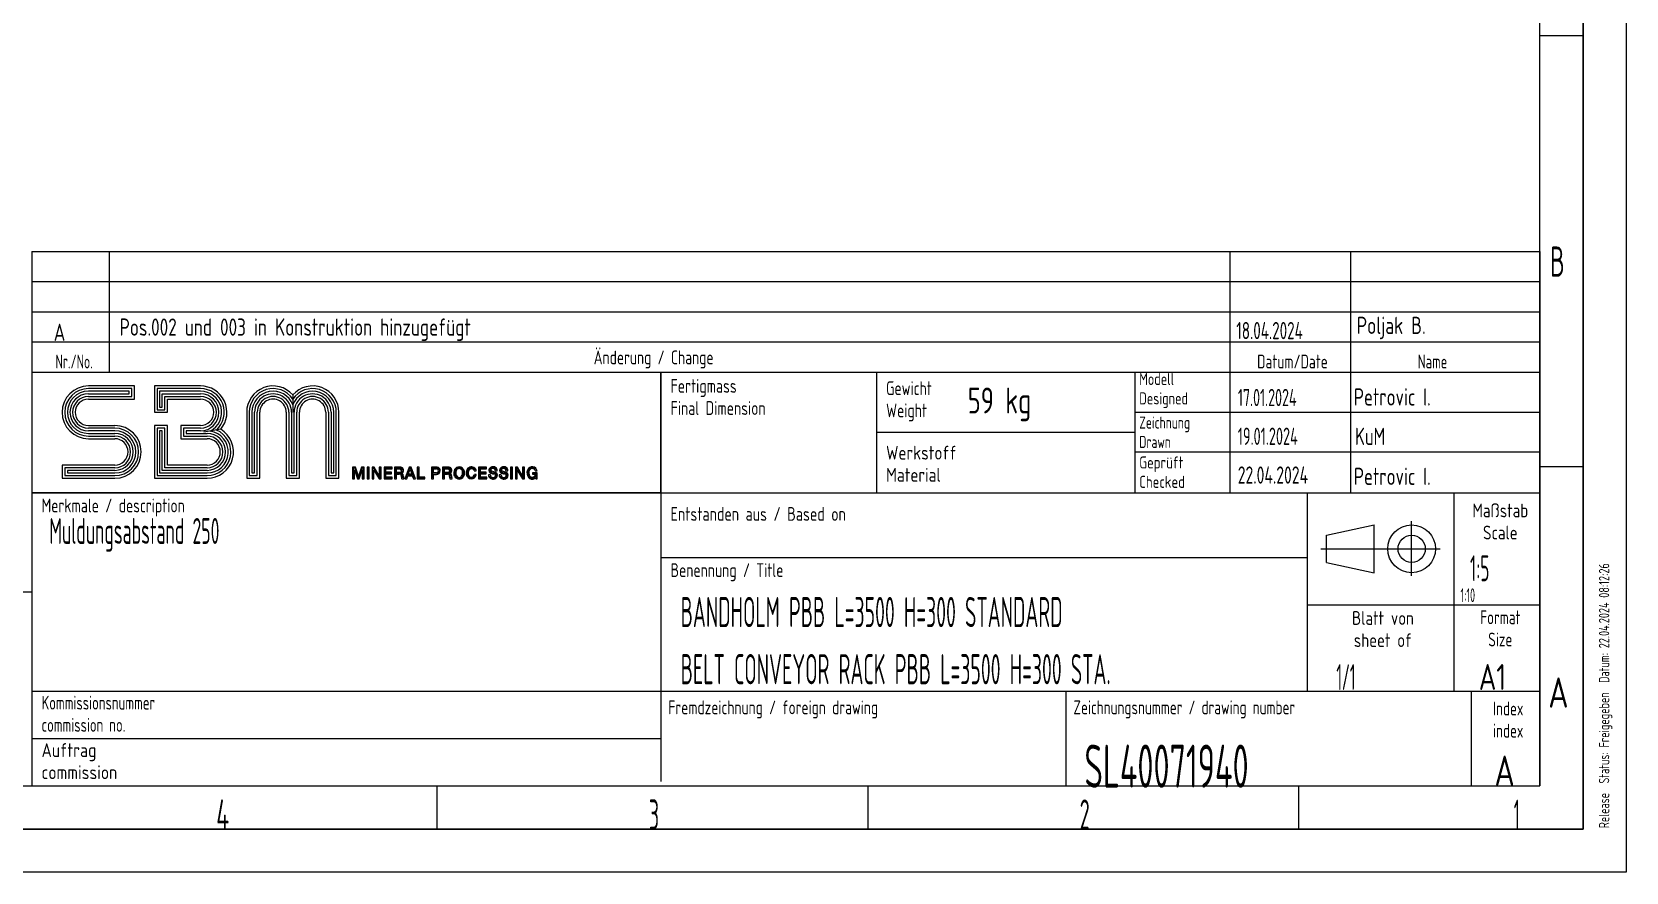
# Model space of a CAD drawing. Header units: millimetres. Extents: x 0 to 841, y 0 to 594.
# Drawn here: x 656 to 841, y 0 to 97.5 of the extents above; entities that cross this region are included whole.
import ezdxf
from ezdxf.lldxf.tags import DXFTag

# ---------------------------------------------------------------- set-up
doc = ezdxf.new("R2010")
doc.units = ezdxf.units.MM
doc.layers.add('1', color=7, linetype='Continuous', true_color=0xffffff)
doc.styles.add('iso-1', font='isocp.shx')
tags = doc.linetypes.add('DASHDOT', pattern=[70, 31, -13, 13, -13]).pattern_tags.tags
tags[10:11] = [DXFTag(74, 4), DXFTag(75, 0), DXFTag(340, '0'), DXFTag(46, 0.0), DXFTag(50, 0.0), DXFTag(44, 0.0), DXFTag(45, 0.0)]
tags[8:9] = [DXFTag(74, 4), DXFTag(75, 0), DXFTag(340, '0'), DXFTag(46, 0.0), DXFTag(50, 0.0), DXFTag(44, 0.0), DXFTag(45, 0.0)]
tags[6:7] = [DXFTag(74, 4), DXFTag(75, 0), DXFTag(340, '0'), DXFTag(46, 0.0), DXFTag(50, 0.0), DXFTag(44, 0.0), DXFTag(45, 0.0)]
tags[4:5] = [DXFTag(74, 4), DXFTag(75, 0), DXFTag(340, '0'), DXFTag(46, 0.0), DXFTag(50, 0.0), DXFTag(44, 0.0), DXFTag(45, 0.0)]

msp = doc.modelspace()

# ---------------------------------------------------------------- linework, layer by layer
at = {"layer": '1', "color": 4, "linetype": 'Continuous', "lineweight": 18}
for p, q in [((841, 594), (841, 0)), ((656, 72), (656, 10)), ((656, 72), (831, 72)), ((831, 72), (831, 10)), ((656, 58), (831, 58)), ((656, 58), (729, 58)), ((656, 58), (656, 44)), ((729, 58), (729, 10.5)), ((729, 44), (729, 58)), ((784, 58), (784, 44)), ((656, 44), (831, 44)), ((729, 44), (656, 44)), ((804, 44), (804, 21)), ((806.216545, 39.083584), (811.759088, 40.271272)), ((806.216545, 35.916415), (806.216545, 39.083584)), ((811.759088, 34.728727), (811.759088, 40.271272)), ((729, 36.5), (804, 36.5)), ((806.216545, 35.916415), (811.759088, 34.728727)), ((631, 32.499999), (656, 32.499999)), ((656, 32.499999), (656, 22.499999)), ((656, 21), (831, 21)), ((776, 21), (776, 10)), ((656, 10), (831, 10)), ((841, 0), (0, 0))]:
    msp.add_line(p, q, dxfattribs=at)
at = {"layer": '1', "color": 4, "linetype": 'Continuous', "lineweight": 25}
for p, q in [((836, 589), (836, 5)), ((836, 5), (20, 5))]:
    msp.add_line(p, q, dxfattribs=at)
at = {"layer": '1', "color": 1, "linetype": 'Continuous', "lineweight": 13}
for p, q in [((831, 10), (831, 584)), ((836, 97), (831, 97)), ((665, 58), (665, 72)), ((795, 72), (795, 44)), ((809, 72), (809, 44)), ((656, 68.5), (831, 68.5)), ((656, 65), (831, 65)), ((656, 61.5), (831, 61.5)), ((754, 58), (754, 44)), ((784, 53.37), (831, 53.37)), ((784, 51), (754, 51)), ((784, 48.74), (831, 48.74)), ((836, 47), (831, 47)), ((821, 44), (821, 21)), ((804, 31), (831, 31)), ((823, 21), (823, 10)), ((656, 15.5), (729, 15.5)), ((25, 10), (831, 10)), ((703, 10), (703, 5)), ((753, 10), (753, 5)), ((803, 10), (803, 5))]:
    msp.add_line(p, q, dxfattribs=at)
at = {"layer": '1', "color": 1, "linetype": 'Continuous', "lineweight": 18}
for p, q in [((667.919862, 56.395881), (662.564862, 56.395881)), ((667.613862, 56.089881), (662.564862, 56.089881)), ((667.307862, 55.783881), (662.564862, 55.783881)), ((667.307862, 55.477881), (667.307862, 55.783881)), ((667.613862, 55.171881), (667.613862, 56.089881)), ((667.919862, 54.865881), (667.919862, 56.395881)), ((670.214862, 56.395881), (670.214862, 53.335881)), ((675.569862, 56.395881), (670.214862, 56.395881)), ((675.569862, 56.089881), (670.520862, 56.089881)), ((670.520862, 56.089881), (670.520862, 53.641881)), ((675.569862, 55.783881), (670.826862, 55.783881)), ((670.826862, 55.783881), (670.826862, 53.947881)), ((662.564862, 55.477882), (667.307862, 55.477881)), ((662.564862, 55.171882), (667.613862, 55.171881)), ((662.564862, 54.865881), (667.919862, 54.865881)), ((670.826862, 53.947881), (671.132862, 53.947881)), ((671.132862, 55.477881), (675.569862, 55.477881)), ((671.132862, 53.947881), (671.132862, 55.477881)), ((671.438862, 55.171881), (675.569862, 55.171881)), ((671.438862, 53.641881), (671.438862, 55.171881)), ((671.744862, 54.865881), (675.569862, 54.865881)), ((671.744862, 53.335881), (671.744862, 54.865881)), ((686.279862, 55.359881), (686.279862, 53.335881)), ((662.564862, 51.805881), (665.624862, 51.805881)), ((670.214862, 53.335881), (671.744862, 53.335881)), ((670.214862, 51.805881), (670.214862, 45.685881)), ((671.744862, 51.805881), (670.214862, 51.805881)), ((670.520862, 53.641881), (671.438862, 53.641881)), ((671.744862, 47.215881), (671.744862, 51.805881)), ((673.274862, 51.805881), (673.274862, 50.275881)), ((675.569862, 51.805881), (673.274862, 51.805881)), ((680.924862, 53.335881), (680.924862, 45.685881)), ((681.230862, 53.335881), (681.230862, 45.991881)), ((681.536862, 53.335881), (681.536862, 46.297881)), ((681.842862, 46.297881), (681.842862, 53.335881)), ((682.148862, 45.991881), (682.148862, 53.335881)), ((682.454862, 45.685881), (682.454862, 53.335881)), ((685.514862, 53.335881), (685.514862, 45.685881)), ((685.820862, 53.335881), (685.820862, 45.991881)), ((686.126862, 53.335881), (686.126862, 46.297881)), ((686.432862, 46.297881), (686.432862, 53.335881)), ((686.738862, 45.991881), (686.738862, 53.335881)), ((687.044862, 45.685881), (687.044862, 53.335881)), ((690.104862, 53.335881), (690.104862, 45.685881)), ((690.410862, 53.335881), (690.410862, 45.991881)), ((690.716862, 53.335881), (690.716862, 46.297881)), ((691.022862, 46.297881), (691.022862, 53.335881)), ((691.328862, 45.991881), (691.328862, 53.335881)), ((691.634862, 45.685881), (691.634862, 53.335881)), ((665.624862, 51.499882), (662.564862, 51.499881)), ((665.624862, 51.193882), (662.564862, 51.193881)), ((662.564862, 50.887882), (665.624862, 50.887881)), ((662.564862, 50.581882), (665.624862, 50.581881)), ((662.564862, 50.275881), (665.624862, 50.275881)), ((670.520862, 51.499881), (670.520862, 45.991881)), ((671.438862, 51.499881), (670.520862, 51.499881)), ((670.826862, 51.193881), (670.826862, 46.297881)), ((671.132862, 51.193881), (670.826862, 51.193881)), ((671.132862, 46.603881), (671.132862, 51.193881)), ((671.438862, 46.909881), (671.438862, 51.499881)), ((673.274862, 50.275881), (676.334862, 50.275881)), ((675.569862, 51.499882), (673.580862, 51.499881)), ((673.580862, 51.499881), (673.580862, 50.581881)), ((673.580862, 50.581881), (676.334862, 50.581881)), ((675.569862, 51.193882), (673.886862, 51.193881)), ((673.886862, 51.193881), (673.886862, 50.887881)), ((673.886862, 50.887881), (676.334862, 50.887881)), ((677.912848, 51.367628), (675.952362, 51.040882)), ((659.504862, 47.215881), (659.504862, 45.685881)), ((665.624862, 47.215881), (659.504862, 47.215881)), ((665.624862, 46.909882), (659.810862, 46.909881)), ((659.810862, 46.909881), (659.810862, 45.991881)), ((665.624862, 46.603882), (660.116862, 46.603881)), ((660.116862, 46.603881), (660.116862, 46.297881)), ((660.116862, 46.297881), (665.624862, 46.297881)), ((670.826862, 46.297881), (676.334862, 46.297881)), ((676.334862, 46.603882), (671.132862, 46.603881)), ((676.334862, 46.909882), (671.438862, 46.909881)), ((676.334862, 47.215881), (671.744862, 47.215881)), ((681.536862, 46.297881), (681.842862, 46.297881)), ((686.126862, 46.297881), (686.432862, 46.297881)), ((690.716862, 46.297881), (691.022862, 46.297881)), ((659.504862, 45.685881), (665.624862, 45.685881)), ((659.810862, 45.991881), (665.624862, 45.991881)), ((670.214862, 45.685881), (676.334862, 45.685881)), ((670.520862, 45.991881), (676.334862, 45.991881)), ((680.924862, 45.685881), (682.454862, 45.685881)), ((681.230862, 45.991881), (682.148862, 45.991881)), ((685.514862, 45.685881), (687.044862, 45.685881)), ((685.820862, 45.991881), (686.738862, 45.991881)), ((690.104862, 45.685881), (691.634862, 45.685881)), ((690.410862, 45.991881), (691.328862, 45.991881))]:
    msp.add_line(p, q, dxfattribs=at)
at = {"layer": '1', "color": 6, "linetype": 'Continuous', "lineweight": 18}
for p, q in [((693.214862, 46.968828), (693.214862, 45.625881)), ((693.539407, 46.968828), (693.214862, 46.968828)), ((693.326774, 46.903828), (693.456997, 46.903828)), ((693.326774, 45.690881), (693.326774, 46.903828)), ((693.438686, 46.655474), (693.796805, 45.625881)), ((693.438686, 45.625881), (693.438686, 46.655474)), ((693.456997, 46.903828), (693.874403, 45.690881)), ((693.897526, 45.916853), (693.539407, 46.968828)), ((694.244454, 46.968828), (693.897526, 45.916853)), ((693.916146, 45.690881), (694.3271, 46.903828)), ((693.987056, 45.625881), (694.345175, 46.655474)), ((694.557808, 46.968828), (694.244454, 46.968828)), ((694.3271, 46.903828), (694.451492, 46.903828)), ((694.345175, 46.655474), (694.345175, 45.625881)), ((694.451492, 46.903828), (694.451492, 45.690881)), ((694.557808, 45.625881), (694.557808, 46.968828)), ((695.128561, 46.968828), (694.904737, 46.968828)), ((694.904737, 46.968828), (694.904737, 45.625881)), ((695.016649, 45.690881), (695.016649, 46.903828)), ((695.128561, 45.625881), (695.128561, 46.968828)), ((695.475489, 46.968828), (695.475489, 45.625881)), ((695.710504, 46.968828), (695.475489, 46.968828)), ((695.581806, 46.903828), (695.630512, 46.903828)), ((695.581806, 45.690881), (695.581806, 46.903828)), ((695.630512, 46.903828), (696.356932, 45.690881)), ((695.688123, 46.610709), (696.281257, 45.625881)), ((695.688123, 45.625881), (695.688123, 46.610709)), ((696.303639, 45.972809), (695.710504, 46.968828)), ((696.303639, 46.968828), (696.303639, 45.972809)), ((696.516272, 46.968828), (696.303639, 46.968828)), ((696.409956, 45.690881), (696.409956, 46.903828)), ((696.516272, 45.625881), (696.516272, 46.968828)), ((696.863201, 46.968828), (696.863201, 45.625881)), ((697.792072, 46.968828), (696.863201, 46.968828)), ((696.975113, 46.868107), (696.975113, 45.726602)), ((697.727072, 46.868107), (696.975113, 46.868107)), ((696.975113, 46.314142), (697.671116, 46.314142)), ((697.087025, 46.767386), (697.792072, 46.767386)), ((697.087025, 46.409267), (697.087025, 46.767386)), ((697.736116, 46.409267), (697.087025, 46.409267)), ((697.736116, 46.219017), (697.736116, 46.409267)), ((697.792072, 46.767386), (697.792072, 46.968828)), ((698.071852, 46.968828), (698.071852, 45.625881)), ((698.687369, 46.968828), (698.071852, 46.968828)), ((698.183764, 46.868107), (698.183764, 45.726602)), ((698.183764, 46.868107), (698.686, 46.868107)), ((698.784655, 46.263781), (698.183764, 46.263781)), ((698.295677, 46.353311), (698.295677, 46.778577)), ((698.295677, 46.778577), (698.664988, 46.778577)), ((698.676179, 46.353311), (698.295677, 46.353311)), ((698.700766, 46.35424), (698.676179, 46.353311)), ((698.740282, 46.967328), (698.687369, 46.968828)), ((698.9245, 46.261095), (698.911194, 46.263782)), ((699.772919, 46.968828), (699.269313, 45.625881)), ((699.423685, 45.726602), (699.833553, 46.868107)), ((699.683389, 46.163061), (699.884831, 46.733812)), ((700.007934, 46.968828), (699.772919, 46.968828)), ((699.833553, 46.868107), (699.941189, 46.868107)), ((699.884831, 46.733812), (700.086272, 46.163061)), ((699.941189, 46.868107), (700.356618, 45.726602)), ((700.511539, 45.625881), (700.007934, 46.968828)), ((700.70179, 46.968828), (700.70179, 45.625881)), ((700.925614, 46.968828), (700.70179, 46.968828)), ((700.813702, 46.868107), (700.813702, 45.726602)), ((700.925614, 45.827323), (700.925614, 46.968828)), ((702.391664, 46.968828), (702.391664, 45.625881)), ((702.962417, 46.968828), (702.391664, 46.968828)), ((702.503576, 46.868107), (703.005812, 46.868107)), ((702.503576, 46.868107), (702.503576, 45.726602)), ((703.005812, 46.263781), (702.503576, 46.263781)), ((702.615489, 46.778577), (702.951225, 46.778577)), ((702.615489, 46.330928), (702.615489, 46.778577)), ((702.951225, 46.330928), (702.615489, 46.330928)), ((702.970396, 46.331634), (702.951225, 46.330928)), ((703.028244, 46.966053), (702.962417, 46.968828)), ((703.667463, 46.968828), (703.667463, 45.625881)), ((704.282981, 46.968828), (703.667463, 46.968828)), ((703.779376, 46.868107), (704.281611, 46.868107)), ((703.779376, 46.868107), (703.779376, 45.726602)), ((704.380266, 46.263781), (703.779376, 46.263781)), ((703.891288, 46.353311), (703.891288, 46.778577)), ((703.891288, 46.778577), (704.260599, 46.778577)), ((704.27179, 46.353311), (703.891288, 46.353311)), ((704.296377, 46.35424), (704.27179, 46.353311)), ((704.335893, 46.967328), (704.282981, 46.968828)), ((704.520112, 46.261095), (704.506805, 46.263782)), ((707.33118, 46.570488), (707.338185, 46.543562)), ((707.338185, 46.543562), (707.562009, 46.543562)), ((707.841789, 46.968828), (707.841789, 45.625881)), ((708.77066, 46.968828), (707.841789, 46.968828)), ((707.953702, 46.868107), (707.953702, 45.726602)), ((708.70566, 46.868107), (707.953702, 46.868107)), ((707.953702, 46.314142), (708.649705, 46.314142)), ((708.065614, 46.767386), (708.77066, 46.767386)), ((708.065614, 46.409267), (708.065614, 46.767386)), ((708.714705, 46.409267), (708.065614, 46.409267)), ((708.714705, 46.219017), (708.714705, 46.409267)), ((708.77066, 46.767386), (708.77066, 46.968828)), ((709.774704, 46.598153), (709.777871, 46.565944)), ((709.777871, 46.565944), (710.001696, 46.565944)), ((709.870891, 46.677944), (709.872073, 46.677944)), ((711.01693, 46.598153), (711.020097, 46.565944)), ((711.020097, 46.565944), (711.243922, 46.565944)), ((711.113117, 46.677944), (711.114299, 46.677944)), ((711.546084, 46.968828), (711.546084, 45.625881)), ((711.769909, 46.968828), (711.546084, 46.968828)), ((711.657996, 45.690881), (711.657996, 46.903828)), ((711.769909, 45.625881), (711.769909, 46.968828)), ((712.116836, 46.968828), (712.116836, 45.625881)), ((712.351851, 46.968828), (712.116836, 46.968828)), ((712.223153, 46.903828), (712.271859, 46.903828)), ((712.223153, 45.690881), (712.223153, 46.903828)), ((712.271859, 46.903828), (712.99828, 45.690881)), ((712.32947, 45.625881), (712.32947, 46.610709)), ((712.32947, 46.610709), (712.922604, 45.625881)), ((712.944986, 45.972809), (712.351851, 46.968828)), ((712.944986, 46.968828), (712.944986, 45.972809)), ((713.15762, 46.968828), (712.944986, 46.968828)), ((713.051303, 45.690881), (713.051303, 46.903828)), ((713.15762, 45.625881), (713.15762, 46.968828)), ((714.086492, 46.330928), (714.086492, 46.151869)), ((714.634862, 46.330928), (714.086492, 46.330928)), ((714.394295, 46.574181), (714.399846, 46.543562)), ((714.399846, 46.543562), (714.623671, 46.543562)), ((714.634862, 45.625881), (714.634862, 46.330928)), ((693.214862, 45.625881), (693.438686, 45.625881)), ((693.796805, 45.625881), (693.987056, 45.625881)), ((693.874403, 45.690881), (693.916146, 45.690881)), ((694.345175, 45.625881), (694.557808, 45.625881)), ((694.904737, 45.625881), (695.128561, 45.625881)), ((695.475489, 45.625881), (695.688123, 45.625881)), ((696.281257, 45.625881), (696.516272, 45.625881)), ((696.356932, 45.690881), (696.409956, 45.690881)), ((696.863201, 45.625881), (697.803263, 45.625881)), ((696.975113, 45.726602), (697.727072, 45.726602)), ((697.087025, 46.219017), (697.736116, 46.219017)), ((697.087025, 45.827323), (697.087025, 46.219017)), ((697.803263, 45.827323), (697.087025, 45.827323)), ((697.803263, 45.625881), (697.803263, 45.827323)), ((698.071852, 45.625881), (698.295677, 45.625881)), ((698.295677, 46.174252), (698.631413, 46.174252)), ((698.295677, 45.625881), (698.295677, 46.174252)), ((698.916521, 45.636681), (698.922385, 45.625881)), ((698.922385, 45.625881), (699.168592, 45.625881)), ((699.269313, 45.625881), (699.50433, 45.625881)), ((699.50433, 45.625881), (699.627432, 45.984001)), ((699.548253, 46.073531), (700.23036, 46.073531)), ((699.627432, 45.984001), (700.142229, 45.984001)), ((700.086272, 46.163061), (699.683389, 46.163061)), ((700.142229, 45.984001), (700.265332, 45.625881)), ((700.265332, 45.625881), (700.511539, 45.625881)), ((700.70179, 45.625881), (701.585896, 45.625881)), ((700.813702, 45.726602), (701.473896, 45.726602)), ((701.585896, 45.827323), (700.925614, 45.827323)), ((701.585896, 45.625881), (701.585896, 45.827323)), ((702.391664, 45.625881), (702.615489, 45.625881)), ((702.615489, 46.140678), (702.962417, 46.140678)), ((702.615489, 45.625881), (702.615489, 46.140678)), ((703.667463, 45.625881), (703.891288, 45.625881)), ((703.891288, 46.174252), (704.227025, 46.174252)), ((703.891288, 45.625881), (703.891288, 46.174252)), ((704.512132, 45.636681), (704.517997, 45.625881)), ((704.517997, 45.625881), (704.764203, 45.625881)), ((707.562009, 46.140678), (707.349376, 46.140678)), ((707.55751, 46.081107), (707.562009, 46.140678)), ((707.841789, 45.625881), (708.781852, 45.625881)), ((707.953702, 45.726602), (708.70566, 45.726602)), ((708.065614, 46.219017), (708.714705, 46.219017)), ((708.065614, 45.827323), (708.065614, 46.219017)), ((708.781852, 45.827323), (708.065614, 45.827323)), ((708.781852, 45.625881), (708.781852, 45.827323)), ((709.207119, 46.073531), (708.983294, 46.073531)), ((709.208843, 46.03529), (709.207119, 46.073531)), ((710.449345, 46.073531), (710.22552, 46.073531)), ((710.451068, 46.03529), (710.449345, 46.073531)), ((711.546084, 45.625881), (711.769909, 45.625881)), ((712.116836, 45.625881), (712.32947, 45.625881)), ((712.922604, 45.625881), (713.15762, 45.625881)), ((712.99828, 45.690881), (713.051303, 45.690881)), ((714.086492, 46.151869), (714.43342, 46.151869)), ((714.522862, 46.218928), (714.198492, 46.218928)), ((714.432893, 45.756517), (714.455802, 45.782559)), ((714.455802, 45.782559), (714.489377, 45.625881)), ((714.489377, 45.625881), (714.634862, 45.625881)), ((714.522862, 46.022527), (714.522862, 46.218928)), ((714.522862, 46.022527), (714.550477, 45.696614))]:
    msp.add_line(p, q, dxfattribs=at)
at = {"layer": '1', "color": 1, "linetype": 'DASHDOT', "lineweight": 13}
for p, q in [((816.113945, 34.383238), (816.113945, 40.725555)), ((805.573138, 37.5), (819.426862, 37.5))]:
    msp.add_line(p, q, dxfattribs=at)
at = {"layer": '1', "color": 4, "linetype": 'Continuous', "lineweight": 18}
for radius in [2.771272, 1.583584]:
    msp.add_circle((816.113945, 37.5), radius, dxfattribs=at)
at = {"layer": '1', "color": 1, "linetype": 'Continuous', "lineweight": 18}
for centre, radius, start, end in [((662.564862, 53.335881), 3.06, 90, 270), ((662.564862, 53.335881), 2.754, 90, 270), ((662.564862, 53.335881), 2.448, 90, 270), ((675.569862, 53.335881), 3.060001, 319.967672, 90), ((675.569862, 53.335881), 2.754, 311.808807, 90), ((675.569862, 53.335881), 2.448, 297.577827, 90), ((683.984862, 53.335881), 3.06, 41.409621, 180.000008), ((683.984862, 53.335881), 2.754, 33.557308, 180.000009), ((683.984862, 53.335881), 2.448, 20.364127, 180.00001), ((688.574862, 53.335881), 3.06, 359.999992, 138.590379), ((688.574862, 53.335881), 2.754, 359.999991, 146.442692), ((688.574862, 53.335881), 2.448, 359.99999, 159.635873), ((662.564862, 53.335881), 2.142, 90, 270), ((662.564862, 53.335881), 1.836, 90, 270), ((662.564862, 53.335881), 1.53, 90, 270), ((675.569862, 53.335881), 2.142, 270, 90), ((675.569862, 53.335881), 1.836, 270, 90), ((675.569862, 53.335881), 1.53, 270, 90), ((683.984862, 53.335881), 2.142, 359.999989, 180.000011), ((683.984862, 53.335881), 1.836, 359.999987, 180.000013), ((683.984862, 53.335881), 1.53, 359.999984, 180.000016), ((688.574862, 53.335881), 2.142, 359.999989, 180.000011), ((688.574862, 53.335881), 1.836, 359.999987, 180.000013), ((688.574862, 53.335881), 1.53, 359.999984, 180.000016), ((665.624862, 48.745881), 3.06, 270, 90), ((665.624862, 48.745881), 2.754, 270, 90), ((665.624862, 48.745881), 2.448, 270, 90), ((665.624862, 48.745881), 2.142, 270, 90), ((665.624862, 48.745881), 1.836, 270, 90), ((665.624862, 48.745881), 1.53, 270, 90), ((676.334862, 48.745881), 3.06, 270, 58.956963), ((676.334862, 48.745881), 2.754, 270, 67.11584), ((676.334862, 48.745881), 2.448, 270, 81.346823), ((676.334862, 48.745881), 2.142, 270, 90), ((676.334862, 48.745881), 1.836, 270, 90), ((676.334862, 48.745881), 1.53, 270, 90)]:
    msp.add_arc(centre, radius, start, end, dxfattribs=at)
at = {"layer": '1', "color": 6, "linetype": 'Continuous', "lineweight": 18}
for centre, radius, start, end in [((698.666764, 46.555665), 0.22292, 4.90047, 90.456712), ((698.686, 46.565944), 0.302163, 270, 90), ((698.686, 46.557314), 0.203614, 274.158165, 4.900396), ((698.699925, 46.265163), 0.703326, 82.534678, 86.710275), ((698.735327, 45.997456), 0.270854, 352.068829, 79.506839), ((698.714715, 46.378037), 0.589488, 77.553632, 82.534639), ((698.727288, 46.435), 0.531154, 72.022888, 77.55366), ((698.768213, 46.561127), 0.398553, 64.656433, 72.022831), ((698.821227, 46.531664), 0.282587, 288.564292, 298.953015), ((698.875915, 46.071168), 0.196041, 64.418997, 75.650637), ((698.78634, 46.599398), 0.356206, 56.408689, 64.65637), ((698.80595, 46.55928), 0.314147, 298.952893, 308.302861), ((698.811077, 46.636642), 0.311495, 46.98213, 56.408713), ((698.813812, 46.549325), 0.301462, 308.302925, 318.043744), ((698.826185, 46.652834), 0.28935, 36.830943, 46.982128), ((698.808752, 46.553874), 0.308266, 318.04373, 327.570575), ((698.823805, 46.651051), 0.292324, 26.782326, 36.830891), ((698.804918, 46.55631), 0.312808, 327.570525, 336.956617), ((698.79364, 46.635825), 0.326113, 17.778827, 26.7823), ((698.75749, 46.576485), 0.364349, 336.956592, 345.019576), ((698.736126, 46.617383), 0.386512, 10.177846, 17.778807), ((698.72665, 46.584737), 0.396273, 345.01957, 352.428526), ((698.675652, 46.606526), 0.447953, 3.623645, 10.177876), ((698.627378, 46.597932), 0.496419, 352.428561, 358.345746), ((698.567332, 46.599666), 0.556489, 358.34575, 3.623632), ((702.952857, 46.553731), 0.224852, 2.463748, 90.415858), ((702.964649, 46.570604), 0.429932, 269.702554, 355.361161), ((702.954985, 46.553823), 0.222723, 273.96656, 2.463728), ((703.005812, 46.565944), 0.302163, 270, 90), ((702.995184, 46.568127), 0.399296, 355.361113, 85.250993), ((704.262375, 46.555665), 0.22292, 4.900469, 90.456692), ((704.281611, 46.565944), 0.302163, 270, 90), ((704.281611, 46.557314), 0.203614, 274.158187, 4.900394), ((704.295536, 46.265163), 0.703327, 82.534681, 86.710269), ((704.330939, 45.997456), 0.270854, 352.068829, 79.506839), ((704.310327, 46.378037), 0.589488, 77.553625, 82.534631), ((704.322899, 46.435), 0.531154, 72.02285, 77.553651), ((704.363825, 46.561127), 0.398554, 64.656306, 72.022821), ((704.416838, 46.531664), 0.282587, 288.564307, 298.953029), ((704.471526, 46.071168), 0.196041, 64.41909, 75.650615), ((704.381952, 46.599398), 0.356206, 56.408719, 64.656359), ((704.401561, 46.55928), 0.314146, 298.952985, 308.302872), ((704.406688, 46.636642), 0.311495, 46.98224, 56.408701), ((704.409423, 46.549325), 0.301462, 308.302937, 318.043753), ((704.421796, 46.652834), 0.28935, 36.830934, 46.982247), ((704.404363, 46.553874), 0.308266, 318.043739, 327.570582), ((704.419416, 46.651051), 0.292324, 26.782319, 36.830882), ((704.40053, 46.55631), 0.312808, 327.570533, 336.956622), ((704.389252, 46.635825), 0.326113, 17.778823, 26.782294), ((704.353101, 46.576485), 0.364349, 336.956597, 345.019579), ((704.331737, 46.617383), 0.386512, 10.177844, 17.778803), ((704.322262, 46.584737), 0.396273, 345.019573, 352.428527), ((704.271263, 46.606526), 0.447953, 3.623645, 10.177874), ((704.222989, 46.597932), 0.496418, 352.428548, 358.345746), ((704.162944, 46.599666), 0.556489, 358.345753, 3.623631), ((705.781578, 46.28939), 0.837773, 150.566579, 195.604998), ((705.567936, 46.409934), 0.59247, 90.022596, 150.566604), ((705.810246, 46.324441), 0.743412, 157.611363, 222.727993), ((705.5892, 46.415499), 0.504344, 125.221075, 157.611363), ((705.810246, 46.324441), 0.631414, 157.611323, 222.727734), ((705.5892, 46.4155), 0.392346, 125.220168, 157.611363), ((705.567533, 46.446189), 0.466777, 89.703493, 125.221075), ((705.567535, 46.446189), 0.354779, 89.606455, 125.220162), ((705.570944, 46.365197), 0.637217, 14.224677, 90.291435), ((705.572894, 46.392927), 0.520041, 14.23101, 90.324467), ((705.572894, 46.392928), 0.408043, 14.231293, 90.410317), ((705.310181, 46.326299), 0.679073, 323.792839, 14.231262), ((705.310181, 46.326299), 0.791071, 323.792796, 14.23101), ((705.409004, 46.324145), 0.80428, 316.557223, 14.224656), ((707.288345, 46.298389), 0.890504, 157.365114, 189.91342), ((707.009041, 46.414851), 0.587892, 109.655152, 157.36512), ((707.288345, 46.29839), 0.778504, 157.365127, 189.913531), ((707.009041, 46.414852), 0.475892, 117.545944, 157.365127), ((707.215741, 46.272512), 0.59743, 132.33349, 212.72253), ((707.027128, 46.479552), 0.429358, 39.622044, 123.690569), ((707.019119, 46.386635), 0.617854, 62.62372, 109.655096), ((707.027128, 46.479552), 0.317358, 16.65011, 132.333462), ((707.081794, 46.50767), 0.481555, 4.274441, 62.623689), ((707.081794, 46.50767), 0.369555, 23.590063, 41.669431), ((709.401069, 46.597843), 0.375972, 140.530404, 182.894662), ((709.345345, 46.595025), 0.320177, 182.89473, 231.830122), ((709.522128, 46.498157), 0.532792, 74.08781, 140.530392), ((709.401069, 46.597842), 0.263972, 140.531203, 182.893469), ((709.345345, 46.595025), 0.208177, 182.893469, 231.830139), ((709.563286, 46.87228), 0.672836, 231.830149, 272.212117), ((709.522129, 46.498158), 0.420792, 74.088715, 140.531203), ((709.563286, 46.87228), 0.560836, 231.830139, 272.212083), ((709.396181, 46.635239), 0.145994, 139.333621, 258.46198), ((709.503624, 46.542933), 0.287642, 75.38876, 139.333648), ((708.964077, 44.518557), 2.014342, 64.397313, 78.462043), ((709.508345, 46.561043), 0.268927, 7.931633, 75.388839), ((709.597519, 45.986044), 0.326061, 353.942292, 92.212083), ((709.542228, 46.568665), 0.347475, 18.330242, 74.088715), ((709.542229, 46.568665), 0.459475, 359.660699, 74.087797), ((709.688827, 46.031044), 0.337179, 338.492162, 64.397282), ((709.508345, 46.561043), 0.380927, 17.871682, 27.554038), ((710.643295, 46.597843), 0.375972, 140.530404, 182.894662), ((710.587571, 46.595025), 0.320177, 182.89473, 231.830122), ((710.764354, 46.498157), 0.532792, 74.08781, 140.530392), ((710.643295, 46.597842), 0.263972, 140.531203, 182.893469), ((710.58757, 46.595025), 0.208177, 182.893469, 231.830139), ((710.805512, 46.87228), 0.672836, 231.830149, 272.212117), ((710.764355, 46.498158), 0.420792, 74.088715, 140.531203), ((710.805512, 46.87228), 0.560836, 231.830139, 272.212083), ((710.638407, 46.635239), 0.145994, 139.333621, 258.46198), ((710.74585, 46.542933), 0.287642, 75.38876, 139.333648), ((710.206303, 44.518557), 2.014342, 64.397313, 78.462043), ((710.750571, 46.561043), 0.268927, 7.931633, 75.388839), ((710.839745, 45.986044), 0.326061, 353.942292, 92.212083), ((710.784454, 46.568665), 0.347475, 18.330242, 74.088715), ((710.784455, 46.568665), 0.459475, 359.660699, 74.087797), ((710.931053, 46.031044), 0.337179, 338.492162, 64.397282), ((710.750571, 46.561043), 0.380927, 17.871682, 27.554038), ((714.255628, 46.307296), 0.807904, 155.440603, 224.162523), ((714.095194, 46.380611), 0.631512, 85.921193, 155.440615), ((714.387117, 46.335516), 0.830386, 170.796833, 192.112815), ((714.104633, 46.388685), 0.543085, 127.494326, 171.567656), ((714.560378, 46.321121), 0.89181, 171.567212, 193.706807), ((714.104634, 46.388686), 0.431085, 127.496718, 171.567224), ((714.078314, 46.422992), 0.499845, 76.220444, 127.494326), ((714.078313, 46.422992), 0.387845, 76.220032, 127.496708), ((714.102859, 46.488093), 0.523758, 6.079341, 85.921116), ((714.098232, 46.504212), 0.304219, 13.297259, 76.220039), ((714.098232, 46.504212), 0.416219, 21.323435, 76.220444), ((698.63573, 45.703132), 0.47114, 85.210114, 90.524896), ((698.645682, 45.821905), 0.351951, 78.099445, 85.21012), ((698.665774, 45.917244), 0.254517, 71.210677, 78.099404), ((698.682211, 45.965556), 0.203486, 62.600656, 71.210808), ((698.697437, 45.994931), 0.170399, 52.310496, 62.600628), ((698.703727, 46.003073), 0.160111, 41.362619, 52.310336), ((698.691806, 45.992577), 0.175994, 31.40664, 41.36264), ((698.655987, 45.970708), 0.217961, 23.359963, 31.406489), ((698.612199, 45.951795), 0.26566, 16.766107, 23.360144), ((698.498872, 45.917653), 0.384017, 12.201807, 16.766014), ((698.402346, 45.89678), 0.482774, 8.573501, 12.201719), ((698.220724, 45.869398), 0.666448, 5.944787, 8.573528), ((698.085061, 45.855272), 0.802845, 3.763086, 5.944756), ((697.698151, 45.829823), 1.19059, 2.29187, 3.763132), ((697.832404, 45.835197), 1.05623, 0.633753, 2.291873), ((694.072627, 45.793607), 4.816237, 0.270082, 0.633748), ((704.302881, 45.841832), 5.414131, 180.270087, 180.593602), ((699.564399, 45.792739), 0.675394, 180.59362, 183.186564), ((699.437995, 45.785701), 0.548795, 183.186542, 186.378795), ((699.222768, 45.76164), 0.332226, 186.378784, 191.649595), ((699.192199, 45.755338), 0.301015, 191.649603, 197.471752), ((699.087653, 45.722431), 0.191412, 197.471858, 206.616274), ((698.866125, 46.050718), 0.218714, 54.345582, 64.419135), ((698.869254, 46.05508), 0.213346, 46.453248, 54.345503), ((699.686642, 45.864923), 0.689648, 172.068829, 191.57016), ((698.843792, 46.028292), 0.250303, 39.723329, 46.453235), ((698.861929, 46.043364), 0.226722, 32.295927, 39.723413), ((698.826328, 46.02086), 0.26884, 26.029788, 32.295887), ((698.819169, 46.017364), 0.276806, 19.945683, 26.029786), ((698.755835, 45.99438), 0.344182, 15.050991, 19.945628), ((698.766485, 45.997244), 0.333153, 9.996047, 15.050968), ((698.643217, 45.975517), 0.458321, 6.320497, 9.996028), ((698.714263, 45.983386), 0.38684, 1.968777, 6.320545), ((698.000136, 45.95884), 1.101388, 0.43951, 1.968682), ((701.821136, 45.988151), 2.719723, 180.439506, 181.058571), ((700.318719, 45.96039), 1.21705, 181.058541, 182.441917), ((700.517737, 45.968877), 1.416249, 182.441915, 183.630731), ((700.275651, 45.953516), 1.173676, 183.630742, 185.065275), ((700.178515, 45.944906), 1.076158, 185.06525, 186.629779), ((700.063475, 45.931535), 0.960343, 186.629771, 188.382989), ((700.024977, 45.925862), 0.921431, 188.382965, 190.210347), ((699.686642, 45.864923), 0.577651, 190.210297, 193.124839), ((699.688141, 45.865273), 0.579191, 193.124832, 196.032986), ((699.447358, 45.796079), 0.328663, 196.032942, 201.155597), ((699.398578, 45.777202), 0.276357, 201.15553, 207.253353), ((699.299398, 45.726113), 0.164793, 207.253328, 217.46179), ((704.230881, 45.753275), 0.420995, 76.056312, 90.524839), ((704.291102, 45.995822), 0.171084, 41.362815, 76.056457), ((704.222069, 45.93504), 0.263062, 348.407303, 41.362787), ((704.850345, 45.806158), 0.378298, 168.407383, 206.616207), ((704.461736, 46.050718), 0.218714, 54.345565, 64.419117), ((704.464865, 46.05508), 0.213346, 46.453233, 54.345683), ((705.282253, 45.864923), 0.689648, 172.068829, 191.57016), ((704.439403, 46.028292), 0.250304, 39.723476, 46.453222), ((704.457541, 46.043364), 0.226722, 32.295916, 39.723401), ((704.421939, 46.02086), 0.26884, 26.029865, 32.295879), ((704.41478, 46.017364), 0.276807, 19.945502, 26.029861), ((704.351447, 45.99438), 0.344182, 15.050987, 19.945624), ((704.362097, 45.997244), 0.333153, 9.996045, 15.050965), ((704.238828, 45.975517), 0.458321, 6.320496, 9.996026), ((704.309874, 45.983386), 0.386841, 1.968777, 6.320544), ((703.595748, 45.95884), 1.101388, 0.43951, 1.968682), ((707.416747, 45.988151), 2.719723, 180.439506, 181.058571), ((705.914331, 45.96039), 1.217049, 181.058541, 182.441917), ((706.113348, 45.968877), 1.416249, 182.441915, 183.630731), ((705.871263, 45.953516), 1.173676, 183.630742, 185.065276), ((705.774126, 45.944906), 1.076158, 185.06525, 186.62978), ((705.659086, 45.931535), 0.960343, 186.629772, 188.382989), ((705.620589, 45.925862), 0.921431, 188.382966, 190.210348), ((705.282253, 45.864923), 0.577651, 190.210299, 193.124841), ((705.283752, 45.865273), 0.579191, 193.124833, 196.032964), ((705.042969, 45.796079), 0.328663, 196.032946, 201.155602), ((704.994189, 45.777202), 0.276357, 201.155536, 207.253361), ((704.895009, 45.726113), 0.164793, 207.25334, 217.461616), ((705.600577, 46.238837), 0.649846, 195.605026, 252.901568), ((705.590268, 46.121252), 0.44395, 222.727993, 323.792796), ((705.590268, 46.121253), 0.331952, 222.727737, 323.792873), ((705.577678, 46.164398), 0.571965, 252.901528, 316.557217), ((707.041285, 46.255211), 0.639701, 189.913436, 266.115359), ((707.041286, 46.255211), 0.527701, 189.913531, 266.115107), ((706.98616, 46.124995), 0.32454, 212.722562, 287.839031), ((707.033685, 46.143274), 0.527506, 266.115381, 353.232079), ((707.033685, 46.143274), 0.415506, 266.115107, 350.337134), ((706.968141, 46.180988), 0.383361, 287.839104, 353.964159), ((709.428308, 46.071779), 0.445017, 179.774416, 233.762492), ((709.463825, 46.057092), 0.367918, 195.054381, 229.895483), ((709.532285, 46.21365), 0.62091, 233.762529, 273.875874), ((709.463825, 46.057092), 0.255918, 184.887777, 229.895748), ((709.512743, 46.115175), 0.443857, 229.895483, 265.332773), ((709.512743, 46.115175), 0.331857, 229.895761, 265.332261), ((709.524516, 46.25939), 0.588551, 265.332773, 291.195522), ((709.524518, 46.25939), 0.476551, 265.332373, 291.195168), ((709.540701, 46.089414), 0.49639, 273.875906, 338.492118), ((709.597519, 45.986044), 0.214061, 353.939414, 92.212256), ((709.631931, 45.982391), 0.179455, 291.19529, 353.939496), ((709.631932, 45.982392), 0.291455, 291.195522, 353.942292), ((709.688826, 46.031044), 0.225179, 16.987802, 35.484452), ((710.670534, 46.071779), 0.445017, 179.774416, 233.762492), ((710.706051, 46.057092), 0.367918, 195.054381, 229.895483), ((710.77451, 46.21365), 0.62091, 233.762529, 273.875874), ((710.706051, 46.057092), 0.255918, 184.887777, 229.895748), ((710.754969, 46.115175), 0.443857, 229.895483, 265.332773), ((710.754969, 46.115175), 0.331857, 229.895761, 265.332261), ((710.766742, 46.25939), 0.588551, 265.332773, 291.195522), ((710.766744, 46.25939), 0.476551, 265.332373, 291.195168), ((710.782927, 46.089414), 0.49639, 273.875906, 338.492118), ((710.839745, 45.986044), 0.214061, 353.939414, 92.212256), ((710.874157, 45.982391), 0.179455, 291.19529, 353.939496), ((710.874158, 45.982392), 0.291455, 291.195522, 353.942292), ((710.931052, 46.031044), 0.225179, 16.987802, 35.484452), ((714.255628, 46.307296), 0.695904, 192.112815, 224.162419), ((714.048794, 46.106422), 0.519579, 224.162574, 317.667341), ((714.075167, 46.202779), 0.392375, 193.706869, 272.923321), ((714.048793, 46.106422), 0.407579, 224.162419, 238.726625), ((714.075167, 46.202778), 0.504375, 241.849717, 272.923658), ((714.076983, 46.167217), 0.356767, 272.92332, 357.534405), ((714.076983, 46.167217), 0.468767, 272.923658, 342.021538)]:
    msp.add_arc(centre, radius, start, end, dxfattribs=at)

# ---------------------------------------------------------------- texts
at = {"layer": '1', "color": 1, "linetype": 'Continuous', "lineweight": 13, "char_height": 3.5, "attachment_point": 7, "line_spacing_factor": 0.963855, "style": 'iso-1'}
for s, insert in [('\\W0.6380;B', (832.171553, 69.073446)), ('\\W0.8300;A', (831.968922, 19.073446)), ('\\W0.6380;4', (677.387721, 4.927508)), ('\\W0.5404;3', (727.590352, 4.927508)), ('\\W0.5404;2', (777.590352, 4.927508)), ('\\W0.4176;1', (827.977194, 4.927508))]:
    msp.add_mtext(s, dxfattribs=dict(at, insert=insert))
at = {"layer": '1', "color": 3, "linetype": 'Continuous', "lineweight": 18, "attachment_point": 7, "line_spacing_factor": 0.963855, "style": 'iso-1'}
for s, insert, char_height in [('\\W0.5469; ', (658.517895, 68.618626), 2), ('\\W0.5469; ', (666.152105, 68.618626), 2), ('\\W0.5469; ', (795.747895, 68.818626), 2), ('\\W0.5469; ', (809.717895, 68.818626), 2), ('\\W0.5469; ', (658.517895, 65.118626), 2), ('\\W0.5469; ', (666.152105, 65.118626), 2), ('\\W0.5469; ', (795.747895, 65.318626), 2), ('\\W0.5469; ', (809.717895, 65.318626), 2), ('\\W0.8300;A', (658.538947, 61.618626), 2), ('\\W0.8078;Pos.002 und 003 in Konstruktion hinzugefügt', (666.173158, 61.618626), 2), ('\\W0.7060;18.04.2024', (795.768947, 61.818626), 2), ('\\W0.8157;Poljak B.', (809.738947, 61.818626), 2), ('\\W0.7692;59 kg', (764.600384, 52.302333), 3), ('\\W0.6563;17.01.2024', (795.949378, 54.055076), 2), ('\\W0.7978;Petrovic I.', (809.404336, 54.117997), 2), ('\\W0.6673;19.01.2024', (795.933717, 49.557523), 2), ('\\W0.7711;KuM', (809.545671, 49.548604), 2), ('\\W1.0000;', (730.293888, 47.098454), 3), ('\\W0.7337;22.04.2024', (795.933717, 45.059971), 2), ('\\W0.7978;Petrovic I.', (809.404336, 44.908542), 2), ('\\W1.0000;', (766.466686, 45.155526), 3), ('\\W0.5538;Muldungsabstand 250', (658.02985, 37.166845), 3), ('\\W1.0000;', (730.143718, 37.377408), 2), ('\\W0.5376;1:5', (822.883612, 33.745523), 3), ('\\W1.0000;', (657.864061, 31.666845), 3), ('\\W0.5304;BANDHOLM PBB L=3500 H=300 STANDARD', (731.287745, 28.410599), 3.5), ('\\W0.5841;1:10 ', (821.781191, 31.317485), 1.6), ('\\W1.0000;', (657.864061, 26.666845), 3), ('\\W0.5303;BELT CONVEYOR RACK PBB L=3500 H=300 STA.', (731.287745, 21.784001), 3.5), ('\\W0.4767;1/1', (807.377945, 21.126188), 3), ('\\W0.8373;A1', (823.909253, 21.128909), 3), ('\\W1.0000;', (657.777219, 21.666845), 3), ('\\W1.0000;', (677.686824, 16.426286), 2.5), ('\\W1.0000;', (677.686824, 10.926286), 2.5), ('\\W1.0000;', (731.140499, 10.939497), 3.5)]:
    msp.add_mtext(s, dxfattribs=dict(at, insert=insert, char_height=char_height))
at = {"layer": '1', "color": 1, "linetype": 'Continuous', "lineweight": 18, "line_spacing_factor": 0.963855, "style": 'iso-1'}
for s, insert, char_height, attachment_point in [('\\W0.6908;Nr./No.', (660.9, 58.424901), 1.6, 8), ('\\W0.7926;Änderung / Change', (728.15, 58.424901), 1.6, 8), ('\\W0.7858;Datum/Date', (802.28, 58.424901), 1.6, 8), ('\\W0.7402;Name', (816.816737, 58.424901), 1.6, 7), ('\\W0.8167;Modell\\PDesigned', (784.5, 53.830921), 1.4, 7), ('\\W0.8066;Fertigmass\\PFinal Dimension', (730.122736, 53.031304), 1.6, 7), ('\\W0.7977;Gewicht\\PWeight', (755.122736, 52.281304), 1.6, 7), ('\\W0.7727;Zeichnung\\PDrawn', (784.5, 49.200921), 1.4, 7), ('\\W0.8966;Werkstoff\\PMaterial', (755.122736, 45.281304), 1.6, 7), ('\\W0.8514;Geprüft\\PChecked', (784.5, 44.570921), 1.4, 7), ('\\W0.8007;Merkmale / description', (657.122736, 41.248549), 1.6, 7), ('\\W0.8715;Maßstab\\PScale\\Fisocp.shx;', (826.4, 38.58783), 1.6, 8), ('\\W0.8189;Entstanden aus / Based on', (730.122736, 40.748549), 1.6, 7), ('\\W0.8002;Benennung / Title', (730.122736, 33.748549), 1.6, 7), ('\\W0.8719;Blatt von\\Psheet of', (812.78, 26.107656), 1.6, 8), ('\\W0.7767;Format\\PSize', (826.4, 26.18283), 1.6, 8), ('\\W0.7508;Kommissionsnummer\\Pcommission no.', (657.122736, 16.281304), 1.6, 7), ('\\W0.7882;Fremdzeichnung / foreign drawing', (729.86, 17.824901), 1.6, 7), ('\\W0.7721;Zeichnungsnummer / drawing number', (776.86, 17.824901), 1.6, 7), ('\\W0.7656;Index\\Pindex', (827.32, 15.607656), 1.6, 8), ('\\W0.9206;Auftrag\\Pcommission', (657.122736, 10.781304), 1.6, 7)]:
    msp.add_mtext(s, dxfattribs=dict(at, insert=insert, char_height=char_height, attachment_point=attachment_point))
at = {"layer": '1', "color": 1, "linetype": 'Continuous', "lineweight": 13, "insert": (839.404211, 5.085386), "char_height": 1.2, "attachment_point": 7, "rotation": 90, "line_spacing_factor": 0.963855, "style": 'iso-1'}
msp.add_mtext('\\W0.7948;Release  Status: Freigegeben  Datum: 22.04.2024 08:12:26', dxfattribs=at)
at = {"layer": '1', "color": 3, "linetype": 'Continuous', "lineweight": 25, "attachment_point": 7, "line_spacing_factor": 0.963855, "style": 'iso-1'}
for s, insert, char_height in [('\\W0.6055;SL40071940', (778.140499, 9.790967), 5), ('\\W0.8300;A', (825.723302, 10.008176), 3.5)]:
    msp.add_mtext(s, dxfattribs=dict(at, insert=insert, char_height=char_height))

doc.saveas('drawing.dxf')
